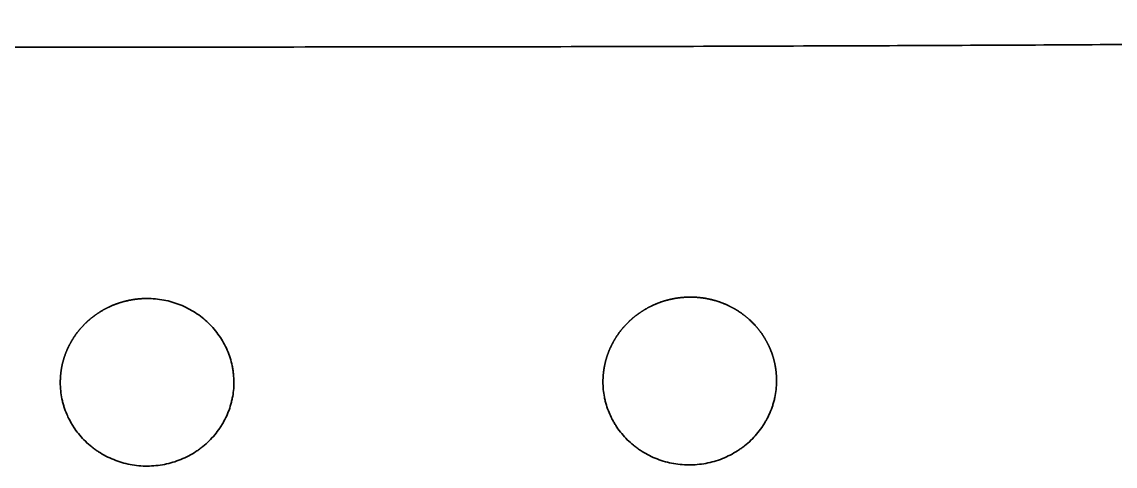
# Model space of a CAD drawing. Header units: millimetres. Extents: x 0 to 2526, y -1017 to 790.
# Drawn here: x 686.2 to 919.2, y 694.5 to 789.1 of the extents above; entities that cross this region are included whole.
import ezdxf

# ---------------------------------------------------------------- set-up
doc = ezdxf.new("R2010")
doc.units = ezdxf.units.MM
doc.layers.add('Blocks', color=7, linetype='Continuous')
doc.layers.add('Blocks$Inner', color=7, linetype='Continuous', lineweight=25, true_color=0x007f00)
doc.layers.add('Blocks$Outline', color=7, linetype='Continuous', lineweight=35, true_color=0xff3f3f)

# ---------------------------------------------------------------- blocks, each defined once
blk = doc.blocks.new('Balcony Dining Bench w Arm Front')
at = {"layer": 'Blocks$Inner'}
for points, knots in [([(176.43, 789.1), (176.47, 789.1), (176.52, 789.1), (176.57, 789.1), (176.94, 789.1), (177.31, 789.1), (177.68, 789.1), (178.38, 789.1), (179.09, 789.09), (179.8, 789.09), (181.14, 789.08), (182.45, 789.07), (183.79, 789.06), (185.06, 789.05), (186.32, 789.03), (187.59, 789.01), (187.91, 789.01), (188.22, 789), (188.53, 789), (188.85, 788.99), (189.16, 788.99), (189.47, 788.98), (190.1, 788.97), (190.73, 788.96), (191.36, 788.95), (192.61, 788.93), (193.87, 788.91), (195.13, 788.89), (197.66, 788.84), (200.18, 788.8), (202.71, 788.75), (207.81, 788.66), (212.9, 788.57), (217.99, 788.48), (228.36, 788.29), (238.72, 788.1), (249.06, 787.91), (259.66, 787.71), (270.25, 787.51), (280.82, 787.31), (291.67, 787.11), (302.5, 786.9), (313.3, 786.7), (324.39, 786.5), (335.46, 786.3), (346.5, 786.1), (354.55, 785.96), (362.7, 785.82), (370.96, 785.68), (372.32, 785.65), (373.68, 785.63), (375.05, 785.61), (375.1, 785.61), (376.24, 785.59), (376.28, 785.59), (376.87, 785.58), (377.45, 785.57), (378.04, 785.56), (378.81, 785.55), (379.59, 785.53), (380.37, 785.52), (380.76, 785.52), (381.16, 785.51), (381.55, 785.5), (383.87, 785.47), (386.19, 785.43), (388.51, 785.39), (393.08, 785.33), (397.64, 785.26), (402.2, 785.2), (406.25, 785.14), (410.41, 785.09), (414.69, 785.04), (420.14, 784.97), (425.78, 784.91), (431.59, 784.85), (444.91, 784.71), (458.49, 784.59), (471.85, 784.49), (476.55, 784.46), (481.17, 784.42), (485.73, 784.39), (491.8, 784.35), (497.76, 784.31), (503.62, 784.28), (521.92, 784.17), (541.36, 784.08), (559.71, 784.01), (561.64, 784), (563.57, 784), (565.5, 783.99), (589.67, 783.9), (613.09, 783.84), (635.75, 783.8), (661.46, 783.76), (687.17, 783.74), (712.85, 783.74), (738.53, 783.74), (764.24, 783.76), (789.95, 783.8), (813.64, 783.84), (836.66, 783.9), (859.02, 783.99), (861.59, 784), (863.91, 784), (865.98, 784.01), (884.02, 784.08), (903.08, 784.17), (921.04, 784.28), (927.37, 784.31), (933.67, 784.35), (939.97, 784.4), (944.33, 784.43), (948.65, 784.46), (952.92, 784.49), (966.33, 784.59), (979.96, 784.71), (993.33, 784.85), (999.49, 784.91), (1005.38, 784.98), (1011, 785.05), (1014.98, 785.09), (1018.92, 785.14), (1022.83, 785.2), (1027.41, 785.26), (1031.99, 785.32), (1036.57, 785.39), (1038.9, 785.43), (1041.23, 785.46), (1043.55, 785.5), (1044.14, 785.51), (1044.73, 785.52), (1045.32, 785.53), (1045.91, 785.54), (1046.49, 785.55), (1047.08, 785.56), (1047.67, 785.57), (1048.25, 785.58), (1048.84, 785.59), (1048.89, 785.59), (1050.02, 785.61), (1050.08, 785.61), (1051.44, 785.63), (1052.8, 785.65), (1054.15, 785.68), (1062.68, 785.82), (1071.03, 785.96), (1079.2, 786.11), (1090.24, 786.31), (1101.31, 786.51), (1112.39, 786.71), (1123.2, 786.91), (1134.03, 787.12), (1144.87, 787.32), (1155.44, 787.52), (1166.03, 787.72), (1176.64, 787.92), (1186.98, 788.11), (1197.33, 788.3), (1207.71, 788.49), (1212.8, 788.58), (1217.89, 788.67), (1222.99, 788.76), (1225.52, 788.8), (1228.04, 788.84), (1230.57, 788.89), (1231.83, 788.91), (1233.08, 788.93), (1234.34, 788.95), (1234.97, 788.96), (1235.6, 788.97), (1236.22, 788.98), (1236.54, 788.99), (1236.85, 789), (1237.17, 789), (1237.48, 789.01), (1237.79, 789.01), (1238.11, 789.01), (1239.38, 789.03), (1240.64, 789.05), (1241.91, 789.06), (1243.24, 789.07), (1244.56, 789.08), (1245.89, 789.09), (1246.61, 789.09), (1247.31, 789.1), (1248.02, 789.1), (1248.39, 789.1), (1248.76, 789.1), (1249.13, 789.1), (1249.18, 789.1), (1249.22, 789.1), (1249.27, 789.1)], [22.92623, 22.92623, 22.92623, 22.92623, 23.068171, 23.068171, 23.068171, 24.181291, 24.181291, 24.181291, 26.304071, 26.304071, 26.304071, 30.293159, 30.293159, 30.293159, 34.108347, 34.108347, 34.108347, 35.052543, 35.052543, 35.052543, 35.998443, 35.998443, 35.998443, 37.891572, 37.891572, 37.891572, 41.685462, 41.685462, 41.685462, 49.303922, 49.303922, 49.303922, 64.664791, 64.664791, 64.664791, 95.892798, 95.892798, 95.892798, 127.813465, 127.813465, 127.813465, 160.438723, 160.438723, 160.438723, 193.773793, 193.773793, 193.773793, 218.326646, 218.326646, 218.326646, 222.428058, 222.428058, 222.428058, 223.673841, 223.673841, 223.673841, 225.450252, 225.450252, 225.450252, 227.80179, 227.80179, 227.80179, 228.993594, 228.993594, 228.993594, 236.013794, 236.013794, 236.013794, 249.824857, 249.824857, 249.824857, 262.404558, 262.404558, 262.404558, 279.411222, 279.411222, 279.411222, 319.83122, 319.83122, 319.83122, 333.736504, 333.736504, 333.736504, 351.660888, 351.660888, 351.660888, 407.79894, 407.79894, 407.79894, 413.586184, 413.586184, 413.586184, 483.855313, 483.855313, 483.855313, 560.959264, 560.959264, 560.959264, 638.06295, 638.06295, 638.06295, 707.146395, 707.146395, 707.146395, 714.1183, 714.1183, 714.1183, 769.220358, 769.220358, 769.220358, 788.178374, 788.178374, 788.178374, 801.157229, 801.157229, 801.157229, 841.729748, 841.729748, 841.729748, 859.5085, 859.5085, 859.5085, 871.424957, 871.424957, 871.424957, 885.2842, 885.2842, 885.2842, 892.328338, 892.328338, 892.328338, 894.111756, 894.111756, 894.111756, 895.883645, 895.883645, 895.883645, 897.666024, 897.666024, 897.666024, 898.912972, 898.912972, 898.912972, 903.0038, 903.0038, 903.0038, 928.14154, 928.14154, 928.14154, 961.47683, 961.47683, 961.47683, 994.102289, 994.102289, 994.102289, 1026.02312, 1026.02312, 1026.02312, 1057.25122, 1057.25122, 1057.25122, 1072.612096, 1072.612096, 1072.612096, 1080.230546, 1080.230546, 1080.230546, 1084.024428, 1084.024428, 1084.024428, 1085.917551, 1085.917551, 1085.917551, 1086.863449, 1086.863449, 1086.863449, 1087.807647, 1087.807647, 1087.807647, 1091.622846, 1091.622846, 1091.622846, 1095.61188, 1095.61188, 1095.61188, 1097.734661, 1097.734661, 1097.734661, 1098.847781, 1098.847781, 1098.847781, 1098.98972, 1098.98972, 1098.98972, 1098.98972]), ([(712.79, 730.19), (713.4, 730.19), (714.01, 730.17), (715.23, 730.05), (715.83, 729.97), (717.62, 729.63), (718.77, 729.29), (720.46, 728.62), (721.01, 728.37), (722.09, 727.82), (722.6, 727.52), (723.61, 726.87), (724.09, 726.53), (725.03, 725.79), (725.48, 725.39), (726.78, 724.14), (727.54, 723.24), (728.55, 721.79), (728.86, 721.29), (729.43, 720.26), (729.7, 719.73), (730.39, 718.11), (730.74, 717), (731.04, 715.57), (731.1, 715.28), (731.19, 714.7), (731.22, 714.41), (731.32, 713.53), (731.35, 712.94), (731.35, 712.36)], [146.379228, 146.379228, 146.379228, 146.379228, 148.206015, 148.206015, 150.032801, 150.032801, 153.686375, 153.686375, 155.513161, 155.513161, 157.339948, 157.339948, 159.166735, 159.166735, 160.993522, 160.993522, 164.647095, 164.647095, 166.473882, 166.473882, 168.300668, 168.300668, 171.954242, 171.954242, 172.867635, 172.867635, 173.781029, 173.781029, 175.607815, 175.607815, 175.607815, 175.607815]), ([(810.01, 712.46), (810.01, 711.36), (810.11, 710.27), (810.32, 709.19), (810.38, 708.91), (810.44, 708.63), (810.51, 708.35), (810.58, 708.07), (810.66, 707.79), (810.74, 707.51), (810.9, 706.96), (811.1, 706.42), (811.32, 705.89), (811.49, 705.47), (811.68, 705.06), (811.89, 704.65)], [234.729923, 234.729923, 234.729923, 234.729923, 238.244587, 238.244587, 238.244587, 239.171273, 239.171273, 239.171273, 240.092875, 240.092875, 240.092875, 241.927, 241.927, 241.927, 243.376344, 243.376344, 243.376344, 243.376344]), ([(828.28, 694.76), (829.51, 694.75), (830.73, 694.86), (831.94, 695.09), (832.54, 695.2), (833.13, 695.34), (833.72, 695.51), (834.31, 695.68), (834.9, 695.88), (835.47, 696.11), (836.6, 696.56), (837.68, 697.11), (838.7, 697.77), (838.95, 697.93), (839.2, 698.1), (839.45, 698.28), (839.7, 698.46), (839.94, 698.64), (840.18, 698.83), (840.65, 699.2), (841.11, 699.6), (841.54, 700.01), (842.4, 700.85), (843.17, 701.75), (843.85, 702.72), (844.02, 702.97), (844.18, 703.22), (844.34, 703.47), (844.5, 703.72), (844.65, 703.97), (844.79, 704.23), (845.08, 704.74), (845.33, 705.27), (845.57, 705.8), (845.8, 706.34), (846, 706.88), (846.18, 707.43), (846.27, 707.71), (846.35, 707.99), (846.43, 708.27), (846.5, 708.56), (846.57, 708.84), (846.63, 709.13), (846.87, 710.26), (847, 711.4), (847.01, 712.55), (847.01, 712.6), (847.01, 712.65), (847.01, 712.71)], [146.67784, 146.67784, 146.67784, 146.67784, 150.363234, 150.363234, 150.363234, 152.201588, 152.201588, 152.201588, 154.052485, 154.052485, 154.052485, 157.72526, 157.72526, 157.72526, 158.645778, 158.645778, 158.645778, 159.57161, 159.57161, 159.57161, 161.412031, 161.412031, 161.412031, 165.084668, 165.084668, 165.084668, 166.010146, 166.010146, 166.010146, 166.931047, 166.931047, 166.931047, 168.762634, 168.762634, 168.762634, 170.594723, 170.594723, 170.594723, 171.516254, 171.516254, 171.516254, 172.441619, 172.441619, 172.441619, 176.113099, 176.113099, 176.113099, 176.284454, 176.284454, 176.284454, 176.284454]), ([(811.93, 704.58), (811.97, 704.49), (812.01, 704.41), (812.06, 704.33), (812.2, 704.07), (812.34, 703.82), (812.49, 703.57), (812.64, 703.31), (812.8, 703.07), (812.96, 702.82), (813.62, 701.85), (814.36, 700.95), (815.2, 700.12), (815.62, 699.7), (816.06, 699.31), (816.52, 698.93), (816.75, 698.74), (816.99, 698.56), (817.23, 698.38), (817.47, 698.21), (817.72, 698.03), (817.97, 697.87), (818.97, 697.21), (820.02, 696.65), (821.14, 696.19), (821.7, 695.95), (822.28, 695.75), (822.87, 695.57), (823.45, 695.4), (824.04, 695.25), (824.64, 695.13), (825.84, 694.89), (827.05, 694.76), (828.28, 694.76)], [126.093555, 126.093555, 126.093555, 126.093555, 126.395588, 126.395588, 126.395588, 127.319415, 127.319415, 127.319415, 128.24658, 128.24658, 128.24658, 131.925239, 131.925239, 131.925239, 133.770429, 133.770429, 133.770429, 134.697842, 134.697842, 134.697842, 135.619683, 135.619683, 135.619683, 139.29808, 139.29808, 139.29808, 141.151339, 141.151339, 141.151339, 142.991201, 142.991201, 142.991201, 146.67784, 146.67784, 146.67784, 146.67784])]:
    blk.add_open_spline(points, degree=3, knots=knots, dxfattribs=at)
for points, weights, knots in [([(694.35, 712.31), (694.35, 712.88), (694.38, 713.44), (694.46, 714.3), (694.5, 714.59), (694.58, 715.17), (694.63, 715.46), (694.92, 716.89), (695.27, 718.01), (695.84, 719.36), (695.96, 719.63), (696.22, 720.16), (696.36, 720.42), (696.78, 721.2), (697.09, 721.7), (698.09, 723.16), (698.85, 724.06), (699.92, 725.11), (700.14, 725.32), (700.59, 725.71), (700.82, 725.9), (701.52, 726.46), (702, 726.81), (703, 727.46), (703.52, 727.76), (704.59, 728.32), (705.14, 728.58), (706.82, 729.26), (707.98, 729.6), (709.76, 729.95), (710.36, 730.04), (711.58, 730.16), (712.19, 730.19), (712.79, 730.19)], [1.00000000587, 1.00000000589, 1.00000000591, 1.00000000595, 1.00000000596, 1.00000000598, 1.00000000599, 1.00000000605, 1.00000000609, 1.00000000615, 1.00000000616, 1.00000000618, 1.00000000619, 1.00000000622, 1.00000000625, 1.00000000631, 1.00000000635, 1.00000000639, 1.0000000064, 1.00000000642, 1.00000000643, 1.00000000645, 1.00000000647, 1.0000000065, 1.00000000651, 1.00000000654, 1.00000000655, 1.00000000658, 1.0000000066, 1.00000000662, 1.00000000662, 1.00000000663, 1.00000000663, 1.00000000663], [117.212071, 117.212071, 117.212071, 117.212071, 118.977966, 118.977966, 119.891342, 119.891342, 120.804717, 120.804717, 124.458218, 124.458218, 125.371594, 125.371594, 126.284969, 126.284969, 128.11172, 128.11172, 131.765222, 131.765222, 132.678597, 132.678597, 133.591972, 133.591972, 135.418723, 135.418723, 137.245474, 137.245474, 139.072225, 139.072225, 142.725726, 142.725726, 144.552477, 144.552477, 146.379228, 146.379228, 146.379228, 146.379228]), ([(828.7, 730.49), (828.09, 730.49), (827.48, 730.47), (826.26, 730.35), (825.66, 730.27), (823.87, 729.93), (822.71, 729.59), (821.02, 728.92), (820.46, 728.66), (819.39, 728.11), (818.87, 727.81), (817.86, 727.16), (817.37, 726.81), (816.66, 726.26), (816.43, 726.07), (815.97, 725.67), (815.75, 725.47), (814.66, 724.42), (813.89, 723.52), (812.87, 722.07), (812.56, 721.57), (812.12, 720.79), (811.98, 720.52), (811.72, 719.99), (811.59, 719.72), (811, 718.37), (810.64, 717.26), (810.33, 715.82), (810.28, 715.53), (810.19, 714.95), (810.15, 714.66), (810.05, 713.78), (810.01, 713.2), (810.01, 712.56), (810.01, 712.51), (810.01, 712.46)], [1.00000004096, 1.00000004102, 1.00000004106, 1.00000004114, 1.00000004118, 1.00000004124, 1.00000004126, 1.00000004122, 1.0000000412, 1.00000004115, 1.00000004111, 1.00000004102, 1.00000004097, 1.00000004088, 1.00000004085, 1.00000004078, 1.00000004075, 1.00000004056, 1.00000004039, 1.00000004009, 1.00000003998, 1.00000003982, 1.00000003976, 1.00000003965, 1.00000003959, 1.00000003929, 1.00000003904, 1.00000003871, 1.00000003864, 1.00000003851, 1.00000003844, 1.00000003823, 1.0000000381, 1.00000003795, 1.00000003793, 1.00000003792], [205.342328, 205.342328, 205.342328, 205.342328, 207.168968, 207.168968, 208.995608, 208.995608, 212.648888, 212.648888, 214.475529, 214.475529, 216.302169, 216.302169, 218.128809, 218.128809, 219.042129, 219.042129, 219.955449, 219.955449, 223.60873, 223.60873, 225.43537, 225.43537, 226.34869, 226.34869, 227.26201, 227.26201, 230.915291, 230.915291, 231.828611, 231.828611, 232.741931, 232.741931, 234.568571, 234.568571, 234.729923, 234.729923, 234.729923, 234.729923]), ([(847.01, 712.71), (847.01, 713.24), (846.98, 713.77), (846.91, 714.6), (846.87, 714.89), (846.79, 715.48), (846.74, 715.76), (846.46, 717.2), (846.12, 718.31), (845.44, 719.94), (845.19, 720.47), (844.63, 721.51), (844.32, 722.01), (843.34, 723.47), (842.58, 724.37), (840.88, 726.05), (839.95, 726.79), (838.46, 727.77), (837.95, 728.07), (836.88, 728.62), (836.33, 728.88), (834.66, 729.56), (833.51, 729.9), (831.73, 730.25), (831.13, 730.34), (829.92, 730.46), (829.31, 730.49), (828.7, 730.49)], [1.00000013435, 1.00000013476, 1.00000013519, 1.00000013587, 1.00000013611, 1.00000013661, 1.00000013685, 1.0000001381, 1.00000013913, 1.00000014072, 1.00000014126, 1.00000014234, 1.00000014288, 1.00000014448, 1.00000014555, 1.00000014767, 1.00000014868, 1.00000015012, 1.00000015059, 1.0000001515, 1.00000015194, 1.00000015319, 1.00000015394, 1.00000015491, 1.00000015521, 1.00000015576, 1.000000156, 1.00000015622], [176.284454, 176.284454, 176.284454, 176.284454, 177.940434, 177.940434, 178.853831, 178.853831, 179.767227, 179.767227, 183.420813, 183.420813, 185.247606, 185.247606, 187.074399, 187.074399, 190.727985, 190.727985, 194.38157, 194.38157, 196.208363, 196.208363, 198.035156, 198.035156, 201.688742, 201.688742, 203.515535, 203.515535, 205.342328, 205.342328, 205.342328, 205.342328])]:
    blk.add_rational_spline(points, weights, degree=3, knots=knots, dxfattribs=at)
for points in [[(694.7, 708.84), (694.47, 709.97), (694.35, 711.11), (694.35, 712.31)], [(731.35, 712.36), (731.35, 711.18), (731.24, 710.06), (731.01, 708.95)], [(694.9, 708), (694.83, 708.28), (694.76, 708.56), (694.7, 708.84)], [(731.01, 708.95), (730.96, 708.66), (730.89, 708.38), (730.82, 708.1)], [(695.14, 707.16), (695.05, 707.44), (694.97, 707.72), (694.9, 708)], [(695.74, 705.54), (695.51, 706.07), (695.31, 706.61), (695.14, 707.16)], [(730.59, 707.26), (730.42, 706.71), (730.22, 706.17), (730, 705.64)], [(730.82, 708.1), (730.75, 707.82), (730.67, 707.54), (730.59, 707.26)], [(696.24, 704.48), (696.06, 704.83), (695.9, 705.18), (695.74, 705.54)], [(696.5, 703.98), (696.43, 704.12), (696.35, 704.26), (696.28, 704.41)], [(696.95, 703.22), (696.79, 703.47), (696.65, 703.72), (696.5, 703.98)], [(729.24, 704.07), (729.1, 703.81), (728.96, 703.56), (728.81, 703.31)], [(730, 705.64), (729.77, 705.1), (729.52, 704.58), (729.24, 704.07)], [(697.43, 702.47), (697.26, 702.72), (697.1, 702.97), (696.95, 703.22)], [(699.71, 699.78), (698.86, 700.61), (698.1, 701.51), (697.43, 702.47)], [(728.33, 702.56), (727.67, 701.59), (726.91, 700.69), (726.06, 699.85)], [(728.81, 703.31), (728.65, 703.06), (728.49, 702.81), (728.33, 702.56)], [(701.05, 698.6), (700.59, 698.97), (700.14, 699.36), (699.71, 699.78)], [(726.06, 699.85), (725.64, 699.44), (725.19, 699.04), (724.73, 698.66)], [(701.78, 698.05), (701.53, 698.23), (701.29, 698.41), (701.05, 698.6)], [(702.52, 697.54), (702.27, 697.7), (702.02, 697.87), (701.78, 698.05)], [(705.73, 695.88), (704.6, 696.33), (703.53, 696.88), (702.52, 697.54)], [(723.27, 697.6), (722.26, 696.94), (721.19, 696.38), (720.07, 695.92)], [(724.01, 698.11), (723.77, 697.93), (723.52, 697.76), (723.27, 697.6)], [(724.73, 698.66), (724.49, 698.47), (724.25, 698.29), (724.01, 698.11)], [(707.47, 695.27), (706.88, 695.45), (706.3, 695.65), (705.73, 695.88)], [(709.25, 694.84), (708.65, 694.96), (708.05, 695.1), (707.47, 695.27)], [(712.9, 694.5), (711.67, 694.5), (710.45, 694.61), (709.25, 694.84)], [(716.56, 694.87), (715.35, 694.63), (714.13, 694.51), (712.9, 694.5)], [(718.33, 695.31), (717.75, 695.13), (717.16, 694.98), (716.56, 694.87)], [(720.07, 695.92), (719.5, 695.69), (718.92, 695.48), (718.33, 695.31)]]:
    blk.add_open_spline(points, degree=3, dxfattribs=at)
at = {"layer": 'Blocks$Outline'}
for points, knots in [([(1249.27, 789.1), (1249.22, 789.1), (1249.18, 789.1), (1249.13, 789.1), (1248.76, 789.1), (1248.39, 789.1), (1248.02, 789.1), (1247.31, 789.1), (1246.61, 789.09), (1245.89, 789.09), (1244.56, 789.08), (1243.24, 789.07), (1241.91, 789.06), (1240.64, 789.05), (1239.38, 789.03), (1238.11, 789.01), (1237.79, 789.01), (1237.48, 789.01), (1237.17, 789), (1236.85, 789), (1236.54, 788.99), (1236.22, 788.98), (1235.6, 788.97), (1234.97, 788.96), (1234.34, 788.95), (1233.08, 788.93), (1231.83, 788.91), (1230.57, 788.89), (1228.04, 788.84), (1225.52, 788.8), (1222.99, 788.76), (1217.89, 788.67), (1212.8, 788.58), (1207.71, 788.49), (1197.33, 788.3), (1186.98, 788.11), (1176.64, 787.92), (1166.03, 787.72), (1155.44, 787.52), (1144.87, 787.32), (1134.03, 787.12), (1123.2, 786.91), (1112.39, 786.71), (1101.31, 786.51), (1090.24, 786.31), (1079.2, 786.11), (1071.03, 785.96), (1062.68, 785.82), (1054.15, 785.68), (1052.8, 785.65), (1051.44, 785.63), (1050.08, 785.61), (1050.02, 785.61), (1048.89, 785.59), (1048.84, 785.59), (1048.25, 785.58), (1047.67, 785.57), (1047.08, 785.56), (1046.49, 785.55), (1045.91, 785.54), (1045.32, 785.53), (1044.73, 785.52), (1044.14, 785.51), (1043.55, 785.5), (1041.23, 785.46), (1038.9, 785.43), (1036.57, 785.39), (1031.99, 785.32), (1027.41, 785.26), (1022.83, 785.2), (1018.92, 785.14), (1014.98, 785.09), (1011, 785.05), (1005.38, 784.98), (999.49, 784.91), (993.33, 784.85), (979.96, 784.71), (966.33, 784.59), (952.92, 784.49), (948.65, 784.46), (944.33, 784.43), (939.97, 784.4), (933.67, 784.35), (927.37, 784.31), (921.04, 784.28), (903.08, 784.17), (884.02, 784.08), (865.98, 784.01), (863.91, 784), (861.59, 784), (859.02, 783.99), (836.66, 783.9), (813.64, 783.84), (789.95, 783.8), (764.24, 783.76), (738.53, 783.74), (712.85, 783.74), (687.17, 783.74), (661.46, 783.76), (635.75, 783.8), (613.09, 783.84), (589.67, 783.9), (565.5, 783.99), (563.57, 784), (561.64, 784), (559.71, 784.01), (541.36, 784.08), (521.92, 784.17), (503.62, 784.28), (497.76, 784.31), (491.8, 784.35), (485.73, 784.39), (481.17, 784.42), (476.55, 784.46), (471.85, 784.49), (458.49, 784.59), (444.91, 784.71), (431.59, 784.85), (425.78, 784.91), (420.14, 784.97), (414.69, 785.04), (410.41, 785.09), (406.25, 785.14), (402.2, 785.2), (397.64, 785.26), (393.08, 785.33), (388.51, 785.39), (386.19, 785.43), (383.87, 785.47), (381.55, 785.5), (381.16, 785.51), (380.76, 785.52), (380.37, 785.52), (379.59, 785.53), (378.81, 785.55), (378.04, 785.56), (377.45, 785.57), (376.87, 785.58), (376.28, 785.59), (376.24, 785.59), (375.1, 785.61), (375.05, 785.61), (373.68, 785.63), (372.32, 785.65), (370.96, 785.68), (362.7, 785.82), (354.55, 785.96), (346.5, 786.1), (335.46, 786.3), (324.39, 786.5), (313.3, 786.7), (302.5, 786.9), (291.67, 787.11), (280.82, 787.31), (270.25, 787.51), (259.66, 787.71), (249.06, 787.91), (238.72, 788.1), (228.36, 788.29), (217.99, 788.48), (212.9, 788.57), (207.81, 788.66), (202.71, 788.75), (200.18, 788.8), (197.66, 788.84), (195.13, 788.89), (193.87, 788.91), (192.61, 788.93), (191.36, 788.95), (190.73, 788.96), (190.1, 788.97), (189.47, 788.98), (189.16, 788.99), (188.85, 788.99), (188.53, 789), (188.22, 789), (187.91, 789.01), (187.59, 789.01), (186.32, 789.03), (185.06, 789.05), (183.79, 789.06), (182.45, 789.07), (181.14, 789.08), (179.8, 789.09), (179.09, 789.09), (178.38, 789.1), (177.68, 789.1), (177.31, 789.1), (176.94, 789.1), (176.57, 789.1), (176.52, 789.1), (176.47, 789.1), (176.43, 789.1)], [-1098.98972, -1098.98972, -1098.98972, -1098.98972, -1098.847781, -1098.847781, -1098.847781, -1097.734661, -1097.734661, -1097.734661, -1095.61188, -1095.61188, -1095.61188, -1091.622846, -1091.622846, -1091.622846, -1087.807647, -1087.807647, -1087.807647, -1086.863449, -1086.863449, -1086.863449, -1085.917551, -1085.917551, -1085.917551, -1084.024428, -1084.024428, -1084.024428, -1080.230546, -1080.230546, -1080.230546, -1072.612096, -1072.612096, -1072.612096, -1057.25122, -1057.25122, -1057.25122, -1026.02312, -1026.02312, -1026.02312, -994.102289, -994.102289, -994.102289, -961.47683, -961.47683, -961.47683, -928.14154, -928.14154, -928.14154, -903.0038, -903.0038, -903.0038, -898.912972, -898.912972, -898.912972, -897.666024, -897.666024, -897.666024, -895.883645, -895.883645, -895.883645, -894.111756, -894.111756, -894.111756, -892.328338, -892.328338, -892.328338, -885.2842, -885.2842, -885.2842, -871.424957, -871.424957, -871.424957, -859.5085, -859.5085, -859.5085, -841.729748, -841.729748, -841.729748, -801.157229, -801.157229, -801.157229, -788.178374, -788.178374, -788.178374, -769.220358, -769.220358, -769.220358, -714.1183, -714.1183, -714.1183, -707.146395, -707.146395, -707.146395, -638.06295, -638.06295, -638.06295, -560.959264, -560.959264, -560.959264, -483.855313, -483.855313, -483.855313, -413.586184, -413.586184, -413.586184, -407.79894, -407.79894, -407.79894, -351.660888, -351.660888, -351.660888, -333.736504, -333.736504, -333.736504, -319.83122, -319.83122, -319.83122, -279.411222, -279.411222, -279.411222, -262.404558, -262.404558, -262.404558, -249.824857, -249.824857, -249.824857, -236.013794, -236.013794, -236.013794, -228.993594, -228.993594, -228.993594, -227.80179, -227.80179, -227.80179, -225.450252, -225.450252, -225.450252, -223.673841, -223.673841, -223.673841, -222.428058, -222.428058, -222.428058, -218.326646, -218.326646, -218.326646, -193.773793, -193.773793, -193.773793, -160.438723, -160.438723, -160.438723, -127.813465, -127.813465, -127.813465, -95.892798, -95.892798, -95.892798, -64.664791, -64.664791, -64.664791, -49.303922, -49.303922, -49.303922, -41.685462, -41.685462, -41.685462, -37.891572, -37.891572, -37.891572, -35.998443, -35.998443, -35.998443, -35.052543, -35.052543, -35.052543, -34.108347, -34.108347, -34.108347, -30.293159, -30.293159, -30.293159, -26.304071, -26.304071, -26.304071, -24.181291, -24.181291, -24.181291, -23.068171, -23.068171, -23.068171, -22.92623, -22.92623, -22.92623, -22.92623]), ([(712.79, 730.19), (713.4, 730.19), (714.01, 730.17), (715.23, 730.05), (715.83, 729.97), (717.62, 729.63), (718.77, 729.29), (720.46, 728.62), (721.01, 728.37), (722.09, 727.82), (722.6, 727.52), (723.61, 726.87), (724.09, 726.53), (725.03, 725.79), (725.48, 725.39), (726.78, 724.14), (727.54, 723.24), (728.55, 721.79), (728.86, 721.29), (729.43, 720.26), (729.7, 719.73), (730.39, 718.11), (730.74, 717), (731.04, 715.57), (731.1, 715.28), (731.19, 714.7), (731.22, 714.41), (731.32, 713.53), (731.35, 712.94), (731.35, 712.36)], [146.379228, 146.379228, 146.379228, 146.379228, 148.206015, 148.206015, 150.032801, 150.032801, 153.686375, 153.686375, 155.513161, 155.513161, 157.339948, 157.339948, 159.166735, 159.166735, 160.993522, 160.993522, 164.647095, 164.647095, 166.473882, 166.473882, 168.300668, 168.300668, 171.954242, 171.954242, 172.867635, 172.867635, 173.781029, 173.781029, 175.607815, 175.607815, 175.607815, 175.607815]), ([(811.89, 704.65), (811.68, 705.06), (811.49, 705.47), (811.32, 705.89), (811.1, 706.42), (810.9, 706.96), (810.74, 707.51), (810.66, 707.79), (810.58, 708.07), (810.51, 708.35), (810.44, 708.63), (810.38, 708.91), (810.32, 709.19), (810.11, 710.27), (810.01, 711.36), (810.01, 712.46)], [-243.376344, -243.376344, -243.376344, -243.376344, -241.927, -241.927, -241.927, -240.092875, -240.092875, -240.092875, -239.171273, -239.171273, -239.171273, -238.244587, -238.244587, -238.244587, -234.729923, -234.729923, -234.729923, -234.729923]), ([(847.01, 712.71), (847.01, 712.65), (847.01, 712.6), (847.01, 712.55), (847, 711.4), (846.87, 710.26), (846.63, 709.13), (846.57, 708.84), (846.5, 708.56), (846.43, 708.27), (846.35, 707.99), (846.27, 707.71), (846.18, 707.43), (846, 706.88), (845.8, 706.34), (845.57, 705.8), (845.33, 705.27), (845.08, 704.74), (844.79, 704.23), (844.65, 703.97), (844.5, 703.72), (844.34, 703.47), (844.18, 703.22), (844.02, 702.97), (843.85, 702.72), (843.17, 701.75), (842.4, 700.85), (841.54, 700.01), (841.11, 699.6), (840.65, 699.2), (840.18, 698.83), (839.94, 698.64), (839.7, 698.46), (839.45, 698.28), (839.2, 698.1), (838.95, 697.93), (838.7, 697.77), (837.68, 697.11), (836.6, 696.56), (835.47, 696.11), (834.9, 695.88), (834.31, 695.68), (833.72, 695.51), (833.13, 695.34), (832.54, 695.2), (831.94, 695.09), (830.73, 694.86), (829.51, 694.75), (828.28, 694.76)], [-176.284454, -176.284454, -176.284454, -176.284454, -176.113099, -176.113099, -176.113099, -172.441619, -172.441619, -172.441619, -171.516254, -171.516254, -171.516254, -170.594723, -170.594723, -170.594723, -168.762634, -168.762634, -168.762634, -166.931047, -166.931047, -166.931047, -166.010146, -166.010146, -166.010146, -165.084668, -165.084668, -165.084668, -161.412031, -161.412031, -161.412031, -159.57161, -159.57161, -159.57161, -158.645778, -158.645778, -158.645778, -157.72526, -157.72526, -157.72526, -154.052485, -154.052485, -154.052485, -152.201588, -152.201588, -152.201588, -150.363234, -150.363234, -150.363234, -146.67784, -146.67784, -146.67784, -146.67784]), ([(828.28, 694.76), (827.05, 694.76), (825.84, 694.89), (824.64, 695.13), (824.04, 695.25), (823.45, 695.4), (822.87, 695.57), (822.28, 695.75), (821.7, 695.95), (821.14, 696.19), (820.02, 696.65), (818.97, 697.21), (817.97, 697.87), (817.72, 698.03), (817.47, 698.21), (817.23, 698.38), (816.99, 698.56), (816.75, 698.74), (816.52, 698.93), (816.06, 699.31), (815.62, 699.7), (815.2, 700.12), (814.36, 700.95), (813.62, 701.85), (812.96, 702.82), (812.8, 703.07), (812.64, 703.31), (812.49, 703.57), (812.34, 703.82), (812.2, 704.07), (812.06, 704.33), (812.01, 704.41), (811.97, 704.49), (811.93, 704.58)], [-146.67784, -146.67784, -146.67784, -146.67784, -142.991201, -142.991201, -142.991201, -141.151339, -141.151339, -141.151339, -139.29808, -139.29808, -139.29808, -135.619683, -135.619683, -135.619683, -134.697842, -134.697842, -134.697842, -133.770429, -133.770429, -133.770429, -131.925239, -131.925239, -131.925239, -128.24658, -128.24658, -128.24658, -127.319415, -127.319415, -127.319415, -126.395588, -126.395588, -126.395588, -126.093555, -126.093555, -126.093555, -126.093555])]:
    blk.add_open_spline(points, degree=3, knots=knots, dxfattribs=at)
for points, weights, knots in [([(694.35, 712.31), (694.35, 712.88), (694.38, 713.44), (694.46, 714.3), (694.5, 714.59), (694.58, 715.17), (694.63, 715.46), (694.92, 716.89), (695.27, 718.01), (695.84, 719.36), (695.96, 719.63), (696.22, 720.16), (696.36, 720.42), (696.78, 721.2), (697.09, 721.7), (698.09, 723.16), (698.85, 724.06), (699.92, 725.11), (700.14, 725.32), (700.59, 725.71), (700.82, 725.9), (701.52, 726.46), (702, 726.81), (703, 727.46), (703.52, 727.76), (704.59, 728.32), (705.14, 728.58), (706.82, 729.26), (707.98, 729.6), (709.76, 729.95), (710.36, 730.04), (711.58, 730.16), (712.19, 730.19), (712.79, 730.19)], [1.00000000587, 1.00000000589, 1.00000000591, 1.00000000595, 1.00000000596, 1.00000000598, 1.00000000599, 1.00000000605, 1.00000000609, 1.00000000615, 1.00000000616, 1.00000000618, 1.00000000619, 1.00000000622, 1.00000000625, 1.00000000631, 1.00000000635, 1.00000000639, 1.0000000064, 1.00000000642, 1.00000000643, 1.00000000645, 1.00000000647, 1.0000000065, 1.00000000651, 1.00000000654, 1.00000000655, 1.00000000658, 1.0000000066, 1.00000000662, 1.00000000662, 1.00000000663, 1.00000000663, 1.00000000663], [117.212071, 117.212071, 117.212071, 117.212071, 118.977966, 118.977966, 119.891342, 119.891342, 120.804717, 120.804717, 124.458218, 124.458218, 125.371594, 125.371594, 126.284969, 126.284969, 128.11172, 128.11172, 131.765222, 131.765222, 132.678597, 132.678597, 133.591972, 133.591972, 135.418723, 135.418723, 137.245474, 137.245474, 139.072225, 139.072225, 142.725726, 142.725726, 144.552477, 144.552477, 146.379228, 146.379228, 146.379228, 146.379228]), ([(810.01, 712.46), (810.01, 712.51), (810.01, 712.56), (810.01, 713.2), (810.05, 713.78), (810.15, 714.66), (810.19, 714.95), (810.28, 715.53), (810.33, 715.82), (810.64, 717.26), (811, 718.37), (811.59, 719.72), (811.72, 719.99), (811.98, 720.52), (812.12, 720.79), (812.56, 721.57), (812.87, 722.07), (813.89, 723.52), (814.66, 724.42), (815.75, 725.47), (815.97, 725.67), (816.43, 726.07), (816.66, 726.26), (817.37, 726.81), (817.86, 727.16), (818.87, 727.81), (819.39, 728.11), (820.46, 728.66), (821.02, 728.92), (822.71, 729.59), (823.87, 729.93), (825.66, 730.27), (826.26, 730.35), (827.48, 730.47), (828.09, 730.49), (828.7, 730.49)], [1.00000003792, 1.00000003793, 1.00000003795, 1.0000000381, 1.00000003823, 1.00000003844, 1.00000003851, 1.00000003864, 1.00000003871, 1.00000003904, 1.00000003929, 1.00000003959, 1.00000003965, 1.00000003976, 1.00000003982, 1.00000003998, 1.00000004009, 1.00000004039, 1.00000004056, 1.00000004075, 1.00000004078, 1.00000004085, 1.00000004088, 1.00000004097, 1.00000004102, 1.00000004111, 1.00000004115, 1.0000000412, 1.00000004122, 1.00000004126, 1.00000004124, 1.00000004118, 1.00000004114, 1.00000004106, 1.00000004102, 1.00000004096], [-234.729923, -234.729923, -234.729923, -234.729923, -234.568571, -234.568571, -232.741931, -232.741931, -231.828611, -231.828611, -230.915291, -230.915291, -227.26201, -227.26201, -226.34869, -226.34869, -225.43537, -225.43537, -223.60873, -223.60873, -219.955449, -219.955449, -219.042129, -219.042129, -218.128809, -218.128809, -216.302169, -216.302169, -214.475529, -214.475529, -212.648888, -212.648888, -208.995608, -208.995608, -207.168968, -207.168968, -205.342328, -205.342328, -205.342328, -205.342328]), ([(828.7, 730.49), (829.31, 730.49), (829.92, 730.46), (831.13, 730.34), (831.73, 730.25), (833.51, 729.9), (834.66, 729.56), (836.33, 728.88), (836.88, 728.62), (837.95, 728.07), (838.46, 727.77), (839.95, 726.79), (840.88, 726.05), (842.58, 724.37), (843.34, 723.47), (844.32, 722.01), (844.63, 721.51), (845.19, 720.47), (845.44, 719.94), (846.12, 718.31), (846.46, 717.2), (846.74, 715.76), (846.79, 715.48), (846.87, 714.89), (846.91, 714.6), (846.98, 713.77), (847.01, 713.24), (847.01, 712.71)], [1.00000015622, 1.000000156, 1.00000015576, 1.00000015521, 1.00000015491, 1.00000015394, 1.00000015319, 1.00000015194, 1.0000001515, 1.00000015059, 1.00000015012, 1.00000014868, 1.00000014767, 1.00000014555, 1.00000014448, 1.00000014288, 1.00000014234, 1.00000014126, 1.00000014072, 1.00000013913, 1.0000001381, 1.00000013685, 1.00000013661, 1.00000013611, 1.00000013587, 1.00000013519, 1.00000013476, 1.00000013435], [-205.342328, -205.342328, -205.342328, -205.342328, -203.515535, -203.515535, -201.688742, -201.688742, -198.035156, -198.035156, -196.208363, -196.208363, -194.38157, -194.38157, -190.727985, -190.727985, -187.074399, -187.074399, -185.247606, -185.247606, -183.420813, -183.420813, -179.767227, -179.767227, -178.853831, -178.853831, -177.940434, -177.940434, -176.284454, -176.284454, -176.284454, -176.284454])]:
    blk.add_rational_spline(points, weights, degree=3, knots=knots, dxfattribs=at)
for points, degree in [([(694.7, 708.84), (694.47, 709.97), (694.35, 711.11), (694.35, 712.31)], 3), ([(731.35, 712.36), (731.35, 711.18), (731.24, 710.06), (731.01, 708.95)], 3), ([(694.9, 708), (694.83, 708.28), (694.76, 708.56), (694.7, 708.84)], 3), ([(731.01, 708.95), (730.96, 708.66), (730.89, 708.38), (730.82, 708.1)], 3), ([(695.14, 707.16), (695.05, 707.44), (694.97, 707.72), (694.9, 708)], 3), ([(695.74, 705.54), (695.51, 706.07), (695.31, 706.61), (695.14, 707.16)], 3), ([(730.59, 707.26), (730.42, 706.71), (730.22, 706.17), (730, 705.64)], 3), ([(730.82, 708.1), (730.75, 707.82), (730.67, 707.54), (730.59, 707.26)], 3), ([(696.24, 704.48), (696.06, 704.83), (695.9, 705.18), (695.74, 705.54)], 3), ([(696.28, 704.41), (696.24, 704.48)], 1), ([(696.5, 703.98), (696.43, 704.12), (696.35, 704.26), (696.28, 704.41)], 3), ([(696.95, 703.22), (696.79, 703.47), (696.65, 703.72), (696.5, 703.98)], 3), ([(729.24, 704.07), (729.1, 703.81), (728.96, 703.56), (728.81, 703.31)], 3), ([(730, 705.64), (729.77, 705.1), (729.52, 704.58), (729.24, 704.07)], 3), ([(811.93, 704.58), (811.89, 704.65)], 1), ([(697.43, 702.47), (697.26, 702.72), (697.1, 702.97), (696.95, 703.22)], 3), ([(699.71, 699.78), (698.86, 700.61), (698.1, 701.51), (697.43, 702.47)], 3), ([(728.33, 702.56), (727.67, 701.59), (726.91, 700.69), (726.06, 699.85)], 3), ([(728.81, 703.31), (728.65, 703.06), (728.49, 702.81), (728.33, 702.56)], 3), ([(701.05, 698.6), (700.59, 698.97), (700.14, 699.36), (699.71, 699.78)], 3), ([(726.06, 699.85), (725.64, 699.44), (725.19, 699.04), (724.73, 698.66)], 3), ([(701.78, 698.05), (701.53, 698.23), (701.29, 698.41), (701.05, 698.6)], 3), ([(702.52, 697.54), (702.27, 697.7), (702.02, 697.87), (701.78, 698.05)], 3), ([(705.73, 695.88), (704.6, 696.33), (703.53, 696.88), (702.52, 697.54)], 3), ([(723.27, 697.6), (722.26, 696.94), (721.19, 696.38), (720.07, 695.92)], 3), ([(724.01, 698.11), (723.77, 697.93), (723.52, 697.76), (723.27, 697.6)], 3), ([(724.73, 698.66), (724.49, 698.47), (724.25, 698.29), (724.01, 698.11)], 3), ([(707.47, 695.27), (706.88, 695.45), (706.3, 695.65), (705.73, 695.88)], 3), ([(709.25, 694.84), (708.65, 694.96), (708.05, 695.1), (707.47, 695.27)], 3), ([(712.9, 694.5), (711.67, 694.5), (710.45, 694.61), (709.25, 694.84)], 3), ([(716.56, 694.87), (715.35, 694.63), (714.13, 694.51), (712.9, 694.5)], 3), ([(718.33, 695.31), (717.75, 695.13), (717.16, 694.98), (716.56, 694.87)], 3), ([(720.07, 695.92), (719.5, 695.69), (718.92, 695.48), (718.33, 695.31)], 3)]:
    blk.add_open_spline(points, degree=degree, dxfattribs=at)

msp = doc.modelspace()

# ---------------------------------------------------------------- block references
at = {"layer": 'Blocks'}
msp.add_blockref('Balcony Dining Bench w Arm Front', (0, 0), dxfattribs=at)

doc.saveas('drawing.dxf')
